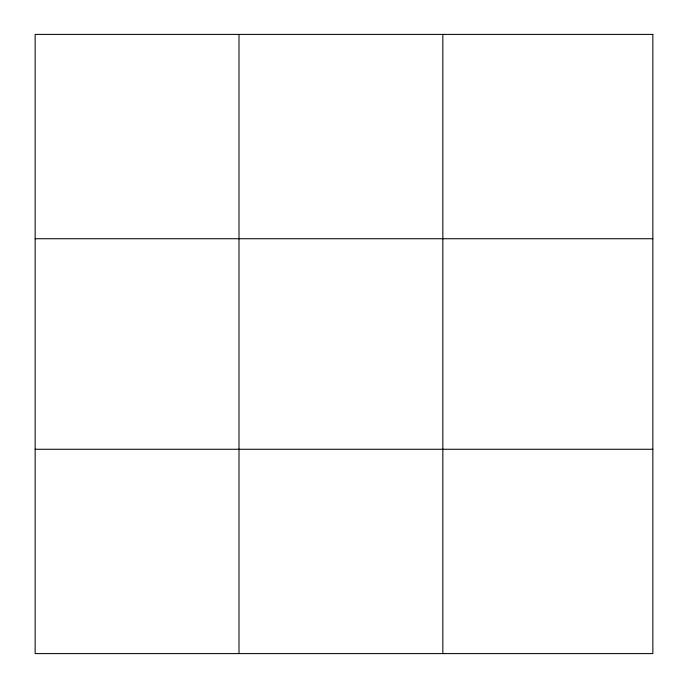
<?xml version="1.0" encoding="UTF-8"?>
<svg xmlns="http://www.w3.org/2000/svg" width="688" height="688" viewBox="0 0 688 688"><rect width="100%" height="100%" fill="white"/><g stroke="black" fill="none" stroke-linecap="round" stroke-linejoin="round"><path stroke-width="1.03" d="M238.994 34.4L238.994 653.6M442.831 34.4L442.831 653.6M35.148 238.736L652.852 238.736M35.148 449.264L652.852 449.264M652.852 34.4L652.852 653.6L35.148 653.6L35.148 34.4L652.852 34.4"/></g></svg>
